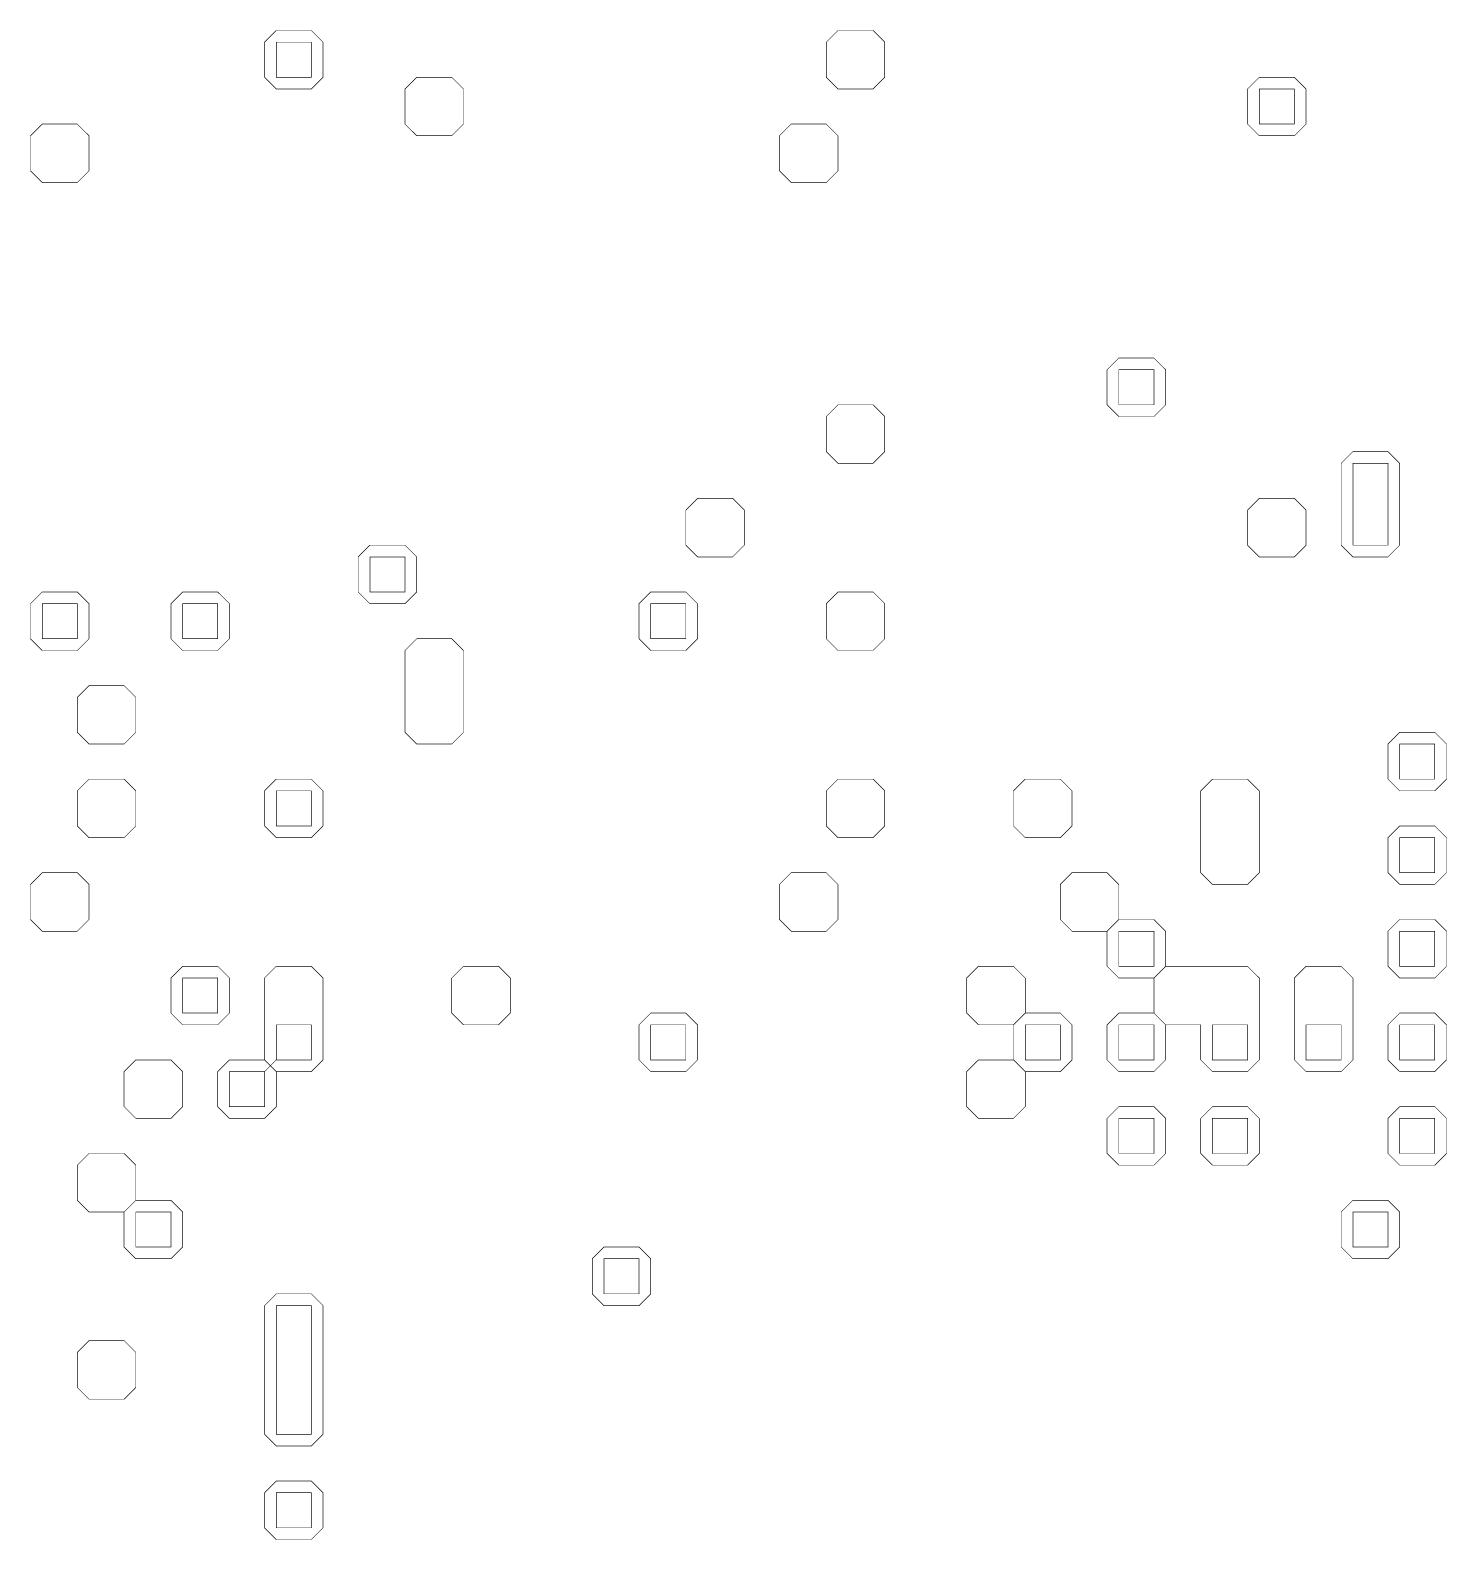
# Model space of a CAD drawing. Header units: metres. Extents: x 0 to 4990, y -4990 to 0.
# Drawn here: x 2490 to 3672, y -3750 to -2490 of the extents above; entities that cross this region are included whole.
import ezdxf

# ---------------------------------------------------------------- set-up
doc = ezdxf.new("R2010")
doc.units = ezdxf.units.M
doc.layers.add('conductor', color=1, linetype='Continuous')
doc.layers.add('substrate', color=5, linetype='Continuous')

msp = doc.modelspace()

# ---------------------------------------------------------------- linework, layer by layer
at = {"layer": 'conductor', "const_width": 0.5}
for points in [[(2685.546875, -2500), (2695.3125, -2490.234375), (2705.078125, -2490.234375), (2714.84375, -2490.234375), (2724.609375, -2490.234375), (2734.375, -2500), (2734.375, -2509.765625), (2734.375, -2519.53125), (2734.375, -2529.296875), (2724.609375, -2539.0625), (2714.84375, -2539.0625), (2705.078125, -2539.0625), (2695.3125, -2539.0625), (2685.546875, -2529.296875), (2685.546875, -2519.53125), (2685.546875, -2509.765625)], [(3154.296875, -2500), (3164.0625, -2490.234375), (3173.828125, -2490.234375), (3183.59375, -2490.234375), (3193.359375, -2490.234375), (3203.125, -2500), (3203.125, -2509.765625), (3203.125, -2519.53125), (3203.125, -2529.296875), (3193.359375, -2539.0625), (3183.59375, -2539.0625), (3173.828125, -2539.0625), (3164.0625, -2539.0625), (3154.296875, -2529.296875), (3154.296875, -2519.53125), (3154.296875, -2509.765625)], [(2802.734375, -2539.0625), (2812.5, -2529.296875), (2822.265625, -2529.296875), (2832.03125, -2529.296875), (2841.796875, -2529.296875), (2851.5625, -2539.0625), (2851.5625, -2548.828125), (2851.5625, -2558.59375), (2851.5625, -2568.359375), (2841.796875, -2578.125), (2832.03125, -2578.125), (2822.265625, -2578.125), (2812.5, -2578.125), (2802.734375, -2568.359375), (2802.734375, -2558.59375), (2802.734375, -2548.828125)], [(3505.859375, -2539.0625), (3515.625, -2529.296875), (3525.390625, -2529.296875), (3535.15625, -2529.296875), (3544.921875, -2529.296875), (3554.6875, -2539.0625), (3554.6875, -2548.828125), (3554.6875, -2558.59375), (3554.6875, -2568.359375), (3544.921875, -2578.125), (3535.15625, -2578.125), (3525.390625, -2578.125), (3515.625, -2578.125), (3505.859375, -2568.359375), (3505.859375, -2558.59375), (3505.859375, -2548.828125)], [(2490.234375, -2578.125), (2500, -2568.359375), (2509.765625, -2568.359375), (2519.53125, -2568.359375), (2529.296875, -2568.359375), (2539.0625, -2578.125), (2539.0625, -2587.890625), (2539.0625, -2597.65625), (2539.0625, -2607.421875), (2529.296875, -2617.1875), (2519.53125, -2617.1875), (2509.765625, -2617.1875), (2500, -2617.1875), (2490.234375, -2607.421875), (2490.234375, -2597.65625), (2490.234375, -2587.890625)], [(3115.234375, -2578.125), (3125, -2568.359375), (3134.765625, -2568.359375), (3144.53125, -2568.359375), (3154.296875, -2568.359375), (3164.0625, -2578.125), (3164.0625, -2587.890625), (3164.0625, -2597.65625), (3164.0625, -2607.421875), (3154.296875, -2617.1875), (3144.53125, -2617.1875), (3134.765625, -2617.1875), (3125, -2617.1875), (3115.234375, -2607.421875), (3115.234375, -2597.65625), (3115.234375, -2587.890625)], [(3388.671875, -2773.4375), (3398.4375, -2763.671875), (3408.203125, -2763.671875), (3417.96875, -2763.671875), (3427.734375, -2763.671875), (3437.5, -2773.4375), (3437.5, -2783.203125), (3437.5, -2792.96875), (3437.5, -2802.734375), (3427.734375, -2812.5), (3417.96875, -2812.5), (3408.203125, -2812.5), (3398.4375, -2812.5), (3388.671875, -2802.734375), (3388.671875, -2792.96875), (3388.671875, -2783.203125)], [(3154.296875, -2812.5), (3164.0625, -2802.734375), (3173.828125, -2802.734375), (3183.59375, -2802.734375), (3193.359375, -2802.734375), (3203.125, -2812.5), (3203.125, -2822.265625), (3203.125, -2832.03125), (3203.125, -2841.796875), (3193.359375, -2851.5625), (3183.59375, -2851.5625), (3173.828125, -2851.5625), (3164.0625, -2851.5625), (3154.296875, -2841.796875), (3154.296875, -2832.03125), (3154.296875, -2822.265625)], [(3583.984375, -2851.5625), (3593.75, -2841.796875), (3603.515625, -2841.796875), (3613.28125, -2841.796875), (3623.046875, -2841.796875), (3632.8125, -2851.5625), (3632.8125, -2861.328125), (3632.8125, -2871.09375), (3632.8125, -2880.859375), (3632.8125, -2890.625), (3632.8125, -2900.390625), (3632.8125, -2910.15625), (3632.8125, -2919.921875), (3623.046875, -2929.6875), (3613.28125, -2929.6875), (3603.515625, -2929.6875), (3593.75, -2929.6875), (3583.984375, -2919.921875), (3583.984375, -2910.15625), (3583.984375, -2900.390625), (3583.984375, -2890.625), (3583.984375, -2880.859375), (3583.984375, -2871.09375), (3583.984375, -2861.328125)], [(3037.109375, -2890.625), (3046.875, -2880.859375), (3056.640625, -2880.859375), (3066.40625, -2880.859375), (3076.171875, -2880.859375), (3085.9375, -2890.625), (3085.9375, -2900.390625), (3085.9375, -2910.15625), (3085.9375, -2919.921875), (3076.171875, -2929.6875), (3066.40625, -2929.6875), (3056.640625, -2929.6875), (3046.875, -2929.6875), (3037.109375, -2919.921875), (3037.109375, -2910.15625), (3037.109375, -2900.390625)], [(3505.859375, -2890.625), (3515.625, -2880.859375), (3525.390625, -2880.859375), (3535.15625, -2880.859375), (3544.921875, -2880.859375), (3554.6875, -2890.625), (3554.6875, -2900.390625), (3554.6875, -2910.15625), (3554.6875, -2919.921875), (3544.921875, -2929.6875), (3535.15625, -2929.6875), (3525.390625, -2929.6875), (3515.625, -2929.6875), (3505.859375, -2919.921875), (3505.859375, -2910.15625), (3505.859375, -2900.390625)], [(2763.671875, -2929.6875), (2773.4375, -2919.921875), (2783.203125, -2919.921875), (2792.96875, -2919.921875), (2802.734375, -2919.921875), (2812.5, -2929.6875), (2812.5, -2939.453125), (2812.5, -2949.21875), (2812.5, -2958.984375), (2802.734375, -2968.75), (2792.96875, -2968.75), (2783.203125, -2968.75), (2773.4375, -2968.75), (2763.671875, -2958.984375), (2763.671875, -2949.21875), (2763.671875, -2939.453125)], [(2490.234375, -2968.75), (2500, -2958.984375), (2509.765625, -2958.984375), (2519.53125, -2958.984375), (2529.296875, -2958.984375), (2539.0625, -2968.75), (2539.0625, -2978.515625), (2539.0625, -2988.28125), (2539.0625, -2998.046875), (2529.296875, -3007.8125), (2519.53125, -3007.8125), (2509.765625, -3007.8125), (2500, -3007.8125), (2490.234375, -2998.046875), (2490.234375, -2988.28125), (2490.234375, -2978.515625)], [(2607.421875, -2968.75), (2617.1875, -2958.984375), (2626.953125, -2958.984375), (2636.71875, -2958.984375), (2646.484375, -2958.984375), (2656.25, -2968.75), (2656.25, -2978.515625), (2656.25, -2988.28125), (2656.25, -2998.046875), (2646.484375, -3007.8125), (2636.71875, -3007.8125), (2626.953125, -3007.8125), (2617.1875, -3007.8125), (2607.421875, -2998.046875), (2607.421875, -2988.28125), (2607.421875, -2978.515625)], [(2998.046875, -2968.75), (3007.8125, -2958.984375), (3017.578125, -2958.984375), (3027.34375, -2958.984375), (3037.109375, -2958.984375), (3046.875, -2968.75), (3046.875, -2978.515625), (3046.875, -2988.28125), (3046.875, -2998.046875), (3037.109375, -3007.8125), (3027.34375, -3007.8125), (3017.578125, -3007.8125), (3007.8125, -3007.8125), (2998.046875, -2998.046875), (2998.046875, -2988.28125), (2998.046875, -2978.515625)], [(3154.296875, -2968.75), (3164.0625, -2958.984375), (3173.828125, -2958.984375), (3183.59375, -2958.984375), (3193.359375, -2958.984375), (3203.125, -2968.75), (3203.125, -2978.515625), (3203.125, -2988.28125), (3203.125, -2998.046875), (3193.359375, -3007.8125), (3183.59375, -3007.8125), (3173.828125, -3007.8125), (3164.0625, -3007.8125), (3154.296875, -2998.046875), (3154.296875, -2988.28125), (3154.296875, -2978.515625)], [(2802.734375, -3007.8125), (2812.5, -2998.046875), (2822.265625, -2998.046875), (2832.03125, -2998.046875), (2841.796875, -2998.046875), (2851.5625, -3007.8125), (2851.5625, -3017.578125), (2851.5625, -3027.34375), (2851.5625, -3037.109375), (2851.5625, -3046.875), (2851.5625, -3056.640625), (2851.5625, -3066.40625), (2851.5625, -3076.171875), (2841.796875, -3085.9375), (2832.03125, -3085.9375), (2822.265625, -3085.9375), (2812.5, -3085.9375), (2802.734375, -3076.171875), (2802.734375, -3066.40625), (2802.734375, -3056.640625), (2802.734375, -3046.875), (2802.734375, -3037.109375), (2802.734375, -3027.34375), (2802.734375, -3017.578125)], [(2529.296875, -3046.875), (2539.0625, -3037.109375), (2548.828125, -3037.109375), (2558.59375, -3037.109375), (2568.359375, -3037.109375), (2578.125, -3046.875), (2578.125, -3056.640625), (2578.125, -3066.40625), (2578.125, -3076.171875), (2568.359375, -3085.9375), (2558.59375, -3085.9375), (2548.828125, -3085.9375), (2539.0625, -3085.9375), (2529.296875, -3076.171875), (2529.296875, -3066.40625), (2529.296875, -3056.640625)], [(3623.046875, -3085.9375), (3632.8125, -3076.171875), (3642.578125, -3076.171875), (3652.34375, -3076.171875), (3662.109375, -3076.171875), (3671.875, -3085.9375), (3671.875, -3095.703125), (3671.875, -3105.46875), (3671.875, -3115.234375), (3662.109375, -3125), (3652.34375, -3125), (3642.578125, -3125), (3632.8125, -3125), (3623.046875, -3115.234375), (3623.046875, -3105.46875), (3623.046875, -3095.703125)], [(2529.296875, -3125), (2539.0625, -3115.234375), (2548.828125, -3115.234375), (2558.59375, -3115.234375), (2568.359375, -3115.234375), (2578.125, -3125), (2578.125, -3134.765625), (2578.125, -3144.53125), (2578.125, -3154.296875), (2568.359375, -3164.0625), (2558.59375, -3164.0625), (2548.828125, -3164.0625), (2539.0625, -3164.0625), (2529.296875, -3154.296875), (2529.296875, -3144.53125), (2529.296875, -3134.765625)], [(2685.546875, -3125), (2695.3125, -3115.234375), (2705.078125, -3115.234375), (2714.84375, -3115.234375), (2724.609375, -3115.234375), (2734.375, -3125), (2734.375, -3134.765625), (2734.375, -3144.53125), (2734.375, -3154.296875), (2724.609375, -3164.0625), (2714.84375, -3164.0625), (2705.078125, -3164.0625), (2695.3125, -3164.0625), (2685.546875, -3154.296875), (2685.546875, -3144.53125), (2685.546875, -3134.765625)], [(3154.296875, -3125), (3164.0625, -3115.234375), (3173.828125, -3115.234375), (3183.59375, -3115.234375), (3193.359375, -3115.234375), (3203.125, -3125), (3203.125, -3134.765625), (3203.125, -3144.53125), (3203.125, -3154.296875), (3193.359375, -3164.0625), (3183.59375, -3164.0625), (3173.828125, -3164.0625), (3164.0625, -3164.0625), (3154.296875, -3154.296875), (3154.296875, -3144.53125), (3154.296875, -3134.765625)], [(3310.546875, -3125), (3320.3125, -3115.234375), (3330.078125, -3115.234375), (3339.84375, -3115.234375), (3349.609375, -3115.234375), (3359.375, -3125), (3359.375, -3134.765625), (3359.375, -3144.53125), (3359.375, -3154.296875), (3349.609375, -3164.0625), (3339.84375, -3164.0625), (3330.078125, -3164.0625), (3320.3125, -3164.0625), (3310.546875, -3154.296875), (3310.546875, -3144.53125), (3310.546875, -3134.765625)], [(3466.796875, -3125), (3476.5625, -3115.234375), (3486.328125, -3115.234375), (3496.09375, -3115.234375), (3505.859375, -3115.234375), (3515.625, -3125), (3515.625, -3134.765625), (3515.625, -3144.53125), (3515.625, -3154.296875), (3515.625, -3164.0625), (3515.625, -3173.828125), (3515.625, -3183.59375), (3515.625, -3193.359375), (3505.859375, -3203.125), (3496.09375, -3203.125), (3486.328125, -3203.125), (3476.5625, -3203.125), (3466.796875, -3193.359375), (3466.796875, -3183.59375), (3466.796875, -3173.828125), (3466.796875, -3164.0625), (3466.796875, -3154.296875), (3466.796875, -3144.53125), (3466.796875, -3134.765625)], [(3623.046875, -3164.0625), (3632.8125, -3154.296875), (3642.578125, -3154.296875), (3652.34375, -3154.296875), (3662.109375, -3154.296875), (3671.875, -3164.0625), (3671.875, -3173.828125), (3671.875, -3183.59375), (3671.875, -3193.359375), (3662.109375, -3203.125), (3652.34375, -3203.125), (3642.578125, -3203.125), (3632.8125, -3203.125), (3623.046875, -3193.359375), (3623.046875, -3183.59375), (3623.046875, -3173.828125)], [(2490.234375, -3203.125), (2500, -3193.359375), (2509.765625, -3193.359375), (2519.53125, -3193.359375), (2529.296875, -3193.359375), (2539.0625, -3203.125), (2539.0625, -3212.890625), (2539.0625, -3222.65625), (2539.0625, -3232.421875), (2529.296875, -3242.1875), (2519.53125, -3242.1875), (2509.765625, -3242.1875), (2500, -3242.1875), (2490.234375, -3232.421875), (2490.234375, -3222.65625), (2490.234375, -3212.890625)], [(3115.234375, -3203.125), (3125, -3193.359375), (3134.765625, -3193.359375), (3144.53125, -3193.359375), (3154.296875, -3193.359375), (3164.0625, -3203.125), (3164.0625, -3212.890625), (3164.0625, -3222.65625), (3164.0625, -3232.421875), (3154.296875, -3242.1875), (3144.53125, -3242.1875), (3134.765625, -3242.1875), (3125, -3242.1875), (3115.234375, -3232.421875), (3115.234375, -3222.65625), (3115.234375, -3212.890625)], [(3349.609375, -3203.125), (3359.375, -3193.359375), (3369.140625, -3193.359375), (3378.90625, -3193.359375), (3388.671875, -3193.359375), (3398.4375, -3203.125), (3398.4375, -3212.890625), (3398.4375, -3222.65625), (3398.4375, -3232.421875), (3388.671875, -3242.1875), (3378.90625, -3242.1875), (3369.140625, -3242.1875), (3359.375, -3242.1875), (3349.609375, -3232.421875), (3349.609375, -3222.65625), (3349.609375, -3212.890625)], [(3388.671875, -3242.1875), (3398.4375, -3232.421875), (3408.203125, -3232.421875), (3417.96875, -3232.421875), (3427.734375, -3232.421875), (3437.5, -3242.1875), (3437.5, -3251.953125), (3437.5, -3261.71875), (3437.5, -3271.484375), (3427.734375, -3281.25), (3417.96875, -3281.25), (3408.203125, -3281.25), (3398.4375, -3281.25), (3388.671875, -3271.484375), (3388.671875, -3261.71875), (3388.671875, -3251.953125)], [(3623.046875, -3242.1875), (3632.8125, -3232.421875), (3642.578125, -3232.421875), (3652.34375, -3232.421875), (3662.109375, -3232.421875), (3671.875, -3242.1875), (3671.875, -3251.953125), (3671.875, -3261.71875), (3671.875, -3271.484375), (3662.109375, -3281.25), (3652.34375, -3281.25), (3642.578125, -3281.25), (3632.8125, -3281.25), (3623.046875, -3271.484375), (3623.046875, -3261.71875), (3623.046875, -3251.953125)], [(2607.421875, -3281.25), (2617.1875, -3271.484375), (2626.953125, -3271.484375), (2636.71875, -3271.484375), (2646.484375, -3271.484375), (2656.25, -3281.25), (2656.25, -3291.015625), (2656.25, -3300.78125), (2656.25, -3310.546875), (2646.484375, -3320.3125), (2636.71875, -3320.3125), (2626.953125, -3320.3125), (2617.1875, -3320.3125), (2607.421875, -3310.546875), (2607.421875, -3300.78125), (2607.421875, -3291.015625)], [(2685.546875, -3281.25), (2695.3125, -3271.484375), (2705.078125, -3271.484375), (2714.84375, -3271.484375), (2724.609375, -3271.484375), (2734.375, -3281.25), (2734.375, -3291.015625), (2734.375, -3300.78125), (2734.375, -3310.546875), (2734.375, -3320.3125), (2734.375, -3330.078125), (2734.375, -3339.84375), (2734.375, -3349.609375), (2724.609375, -3359.375), (2714.84375, -3359.375), (2705.078125, -3359.375), (2695.3125, -3359.375), (2685.546875, -3349.609375), (2685.546875, -3339.84375), (2685.546875, -3330.078125), (2685.546875, -3320.3125), (2685.546875, -3310.546875), (2685.546875, -3300.78125), (2685.546875, -3291.015625)], [(2841.796875, -3281.25), (2851.5625, -3271.484375), (2861.328125, -3271.484375), (2871.09375, -3271.484375), (2880.859375, -3271.484375), (2890.625, -3281.25), (2890.625, -3291.015625), (2890.625, -3300.78125), (2890.625, -3310.546875), (2880.859375, -3320.3125), (2871.09375, -3320.3125), (2861.328125, -3320.3125), (2851.5625, -3320.3125), (2841.796875, -3310.546875), (2841.796875, -3300.78125), (2841.796875, -3291.015625)], [(3271.484375, -3281.25), (3281.25, -3271.484375), (3291.015625, -3271.484375), (3300.78125, -3271.484375), (3310.546875, -3271.484375), (3320.3125, -3281.25), (3320.3125, -3291.015625), (3320.3125, -3300.78125), (3320.3125, -3310.546875), (3310.546875, -3320.3125), (3300.78125, -3320.3125), (3291.015625, -3320.3125), (3281.25, -3320.3125), (3271.484375, -3310.546875), (3271.484375, -3300.78125), (3271.484375, -3291.015625)], [(3427.734375, -3281.25), (3437.5, -3271.484375), (3447.265625, -3271.484375), (3457.03125, -3271.484375), (3466.796875, -3271.484375), (3476.5625, -3271.484375), (3486.328125, -3271.484375), (3496.09375, -3271.484375), (3505.859375, -3271.484375), (3515.625, -3281.25), (3515.625, -3291.015625), (3515.625, -3300.78125), (3515.625, -3310.546875), (3515.625, -3320.3125), (3515.625, -3330.078125), (3515.625, -3339.84375), (3515.625, -3349.609375), (3505.859375, -3359.375), (3496.09375, -3359.375), (3486.328125, -3359.375), (3476.5625, -3359.375), (3466.796875, -3349.609375), (3466.796875, -3339.84375), (3466.796875, -3330.078125), (3466.796875, -3320.3125), (3457.03125, -3320.3125), (3447.265625, -3320.3125), (3437.5, -3320.3125), (3427.734375, -3310.546875), (3427.734375, -3300.78125), (3427.734375, -3291.015625)], [(3544.921875, -3281.25), (3554.6875, -3271.484375), (3564.453125, -3271.484375), (3574.21875, -3271.484375), (3583.984375, -3271.484375), (3593.75, -3281.25), (3593.75, -3291.015625), (3593.75, -3300.78125), (3593.75, -3310.546875), (3593.75, -3320.3125), (3593.75, -3330.078125), (3593.75, -3339.84375), (3593.75, -3349.609375), (3583.984375, -3359.375), (3574.21875, -3359.375), (3564.453125, -3359.375), (3554.6875, -3359.375), (3544.921875, -3349.609375), (3544.921875, -3339.84375), (3544.921875, -3330.078125), (3544.921875, -3320.3125), (3544.921875, -3310.546875), (3544.921875, -3300.78125), (3544.921875, -3291.015625)], [(2998.046875, -3320.3125), (3007.8125, -3310.546875), (3017.578125, -3310.546875), (3027.34375, -3310.546875), (3037.109375, -3310.546875), (3046.875, -3320.3125), (3046.875, -3330.078125), (3046.875, -3339.84375), (3046.875, -3349.609375), (3037.109375, -3359.375), (3027.34375, -3359.375), (3017.578125, -3359.375), (3007.8125, -3359.375), (2998.046875, -3349.609375), (2998.046875, -3339.84375), (2998.046875, -3330.078125)], [(3310.546875, -3320.3125), (3320.3125, -3310.546875), (3330.078125, -3310.546875), (3339.84375, -3310.546875), (3349.609375, -3310.546875), (3359.375, -3320.3125), (3359.375, -3330.078125), (3359.375, -3339.84375), (3359.375, -3349.609375), (3349.609375, -3359.375), (3339.84375, -3359.375), (3330.078125, -3359.375), (3320.3125, -3359.375), (3310.546875, -3349.609375), (3310.546875, -3339.84375), (3310.546875, -3330.078125)], [(3388.671875, -3320.3125), (3398.4375, -3310.546875), (3408.203125, -3310.546875), (3417.96875, -3310.546875), (3427.734375, -3310.546875), (3437.5, -3320.3125), (3437.5, -3330.078125), (3437.5, -3339.84375), (3437.5, -3349.609375), (3427.734375, -3359.375), (3417.96875, -3359.375), (3408.203125, -3359.375), (3398.4375, -3359.375), (3388.671875, -3349.609375), (3388.671875, -3339.84375), (3388.671875, -3330.078125)], [(3623.046875, -3320.3125), (3632.8125, -3310.546875), (3642.578125, -3310.546875), (3652.34375, -3310.546875), (3662.109375, -3310.546875), (3671.875, -3320.3125), (3671.875, -3330.078125), (3671.875, -3339.84375), (3671.875, -3349.609375), (3662.109375, -3359.375), (3652.34375, -3359.375), (3642.578125, -3359.375), (3632.8125, -3359.375), (3623.046875, -3349.609375), (3623.046875, -3339.84375), (3623.046875, -3330.078125)], [(2568.359375, -3359.375), (2578.125, -3349.609375), (2587.890625, -3349.609375), (2597.65625, -3349.609375), (2607.421875, -3349.609375), (2617.1875, -3359.375), (2617.1875, -3369.140625), (2617.1875, -3378.90625), (2617.1875, -3388.671875), (2607.421875, -3398.4375), (2597.65625, -3398.4375), (2587.890625, -3398.4375), (2578.125, -3398.4375), (2568.359375, -3388.671875), (2568.359375, -3378.90625), (2568.359375, -3369.140625)], [(2646.484375, -3359.375), (2656.25, -3349.609375), (2666.015625, -3349.609375), (2675.78125, -3349.609375), (2685.546875, -3349.609375), (2695.3125, -3359.375), (2695.3125, -3369.140625), (2695.3125, -3378.90625), (2695.3125, -3388.671875), (2685.546875, -3398.4375), (2675.78125, -3398.4375), (2666.015625, -3398.4375), (2656.25, -3398.4375), (2646.484375, -3388.671875), (2646.484375, -3378.90625), (2646.484375, -3369.140625)], [(3271.484375, -3359.375), (3281.25, -3349.609375), (3291.015625, -3349.609375), (3300.78125, -3349.609375), (3310.546875, -3349.609375), (3320.3125, -3359.375), (3320.3125, -3369.140625), (3320.3125, -3378.90625), (3320.3125, -3388.671875), (3310.546875, -3398.4375), (3300.78125, -3398.4375), (3291.015625, -3398.4375), (3281.25, -3398.4375), (3271.484375, -3388.671875), (3271.484375, -3378.90625), (3271.484375, -3369.140625)], [(3388.671875, -3398.4375), (3398.4375, -3388.671875), (3408.203125, -3388.671875), (3417.96875, -3388.671875), (3427.734375, -3388.671875), (3437.5, -3398.4375), (3437.5, -3408.203125), (3437.5, -3417.96875), (3437.5, -3427.734375), (3427.734375, -3437.5), (3417.96875, -3437.5), (3408.203125, -3437.5), (3398.4375, -3437.5), (3388.671875, -3427.734375), (3388.671875, -3417.96875), (3388.671875, -3408.203125)], [(3466.796875, -3398.4375), (3476.5625, -3388.671875), (3486.328125, -3388.671875), (3496.09375, -3388.671875), (3505.859375, -3388.671875), (3515.625, -3398.4375), (3515.625, -3408.203125), (3515.625, -3417.96875), (3515.625, -3427.734375), (3505.859375, -3437.5), (3496.09375, -3437.5), (3486.328125, -3437.5), (3476.5625, -3437.5), (3466.796875, -3427.734375), (3466.796875, -3417.96875), (3466.796875, -3408.203125)], [(3623.046875, -3398.4375), (3632.8125, -3388.671875), (3642.578125, -3388.671875), (3652.34375, -3388.671875), (3662.109375, -3388.671875), (3671.875, -3398.4375), (3671.875, -3408.203125), (3671.875, -3417.96875), (3671.875, -3427.734375), (3662.109375, -3437.5), (3652.34375, -3437.5), (3642.578125, -3437.5), (3632.8125, -3437.5), (3623.046875, -3427.734375), (3623.046875, -3417.96875), (3623.046875, -3408.203125)], [(2529.296875, -3437.5), (2539.0625, -3427.734375), (2548.828125, -3427.734375), (2558.59375, -3427.734375), (2568.359375, -3427.734375), (2578.125, -3437.5), (2578.125, -3447.265625), (2578.125, -3457.03125), (2578.125, -3466.796875), (2568.359375, -3476.5625), (2558.59375, -3476.5625), (2548.828125, -3476.5625), (2539.0625, -3476.5625), (2529.296875, -3466.796875), (2529.296875, -3457.03125), (2529.296875, -3447.265625)], [(2568.359375, -3476.5625), (2578.125, -3466.796875), (2587.890625, -3466.796875), (2597.65625, -3466.796875), (2607.421875, -3466.796875), (2617.1875, -3476.5625), (2617.1875, -3486.328125), (2617.1875, -3496.09375), (2617.1875, -3505.859375), (2607.421875, -3515.625), (2597.65625, -3515.625), (2587.890625, -3515.625), (2578.125, -3515.625), (2568.359375, -3505.859375), (2568.359375, -3496.09375), (2568.359375, -3486.328125)], [(3583.984375, -3476.5625), (3593.75, -3466.796875), (3603.515625, -3466.796875), (3613.28125, -3466.796875), (3623.046875, -3466.796875), (3632.8125, -3476.5625), (3632.8125, -3486.328125), (3632.8125, -3496.09375), (3632.8125, -3505.859375), (3623.046875, -3515.625), (3613.28125, -3515.625), (3603.515625, -3515.625), (3593.75, -3515.625), (3583.984375, -3505.859375), (3583.984375, -3496.09375), (3583.984375, -3486.328125)], [(2958.984375, -3515.625), (2968.75, -3505.859375), (2978.515625, -3505.859375), (2988.28125, -3505.859375), (2998.046875, -3505.859375), (3007.8125, -3515.625), (3007.8125, -3525.390625), (3007.8125, -3535.15625), (3007.8125, -3544.921875), (2998.046875, -3554.6875), (2988.28125, -3554.6875), (2978.515625, -3554.6875), (2968.75, -3554.6875), (2958.984375, -3544.921875), (2958.984375, -3535.15625), (2958.984375, -3525.390625)], [(2685.546875, -3554.6875), (2695.3125, -3544.921875), (2705.078125, -3544.921875), (2714.84375, -3544.921875), (2724.609375, -3544.921875), (2734.375, -3554.6875), (2734.375, -3564.453125), (2734.375, -3574.21875), (2734.375, -3583.984375), (2734.375, -3593.75), (2734.375, -3603.515625), (2734.375, -3613.28125), (2734.375, -3623.046875), (2734.375, -3632.8125), (2734.375, -3642.578125), (2734.375, -3652.34375), (2734.375, -3662.109375), (2724.609375, -3671.875), (2714.84375, -3671.875), (2705.078125, -3671.875), (2695.3125, -3671.875), (2685.546875, -3662.109375), (2685.546875, -3652.34375), (2685.546875, -3642.578125), (2685.546875, -3632.8125), (2685.546875, -3623.046875), (2685.546875, -3613.28125), (2685.546875, -3603.515625), (2685.546875, -3593.75), (2685.546875, -3583.984375), (2685.546875, -3574.21875), (2685.546875, -3564.453125)], [(2529.296875, -3593.75), (2539.0625, -3583.984375), (2548.828125, -3583.984375), (2558.59375, -3583.984375), (2568.359375, -3583.984375), (2578.125, -3593.75), (2578.125, -3603.515625), (2578.125, -3613.28125), (2578.125, -3623.046875), (2568.359375, -3632.8125), (2558.59375, -3632.8125), (2548.828125, -3632.8125), (2539.0625, -3632.8125), (2529.296875, -3623.046875), (2529.296875, -3613.28125), (2529.296875, -3603.515625)], [(2685.546875, -3710.9375), (2695.3125, -3701.171875), (2705.078125, -3701.171875), (2714.84375, -3701.171875), (2724.609375, -3701.171875), (2734.375, -3710.9375), (2734.375, -3720.703125), (2734.375, -3730.46875), (2734.375, -3740.234375), (2724.609375, -3750), (2714.84375, -3750), (2705.078125, -3750), (2695.3125, -3750), (2685.546875, -3740.234375), (2685.546875, -3730.46875), (2685.546875, -3720.703125)]]:
    msp.add_lwpolyline(points, close=True, dxfattribs=at)
at = {"layer": 'substrate', "const_width": 0.5}
for points in [[(2695.3125, -2500), (2695.3125, -2509.765625), (2695.3125, -2519.53125), (2695.3125, -2529.296875), (2705.078125, -2529.296875), (2714.84375, -2529.296875), (2724.609375, -2529.296875), (2724.609375, -2519.53125), (2724.609375, -2509.765625), (2724.609375, -2500), (2714.84375, -2500), (2705.078125, -2500)], [(3515.625, -2539.0625), (3515.625, -2548.828125), (3515.625, -2558.59375), (3515.625, -2568.359375), (3525.390625, -2568.359375), (3535.15625, -2568.359375), (3544.921875, -2568.359375), (3544.921875, -2558.59375), (3544.921875, -2548.828125), (3544.921875, -2539.0625), (3535.15625, -2539.0625), (3525.390625, -2539.0625)], [(3398.4375, -2773.4375), (3398.4375, -2783.203125), (3398.4375, -2792.96875), (3398.4375, -2802.734375), (3408.203125, -2802.734375), (3417.96875, -2802.734375), (3427.734375, -2802.734375), (3427.734375, -2792.96875), (3427.734375, -2783.203125), (3427.734375, -2773.4375), (3417.96875, -2773.4375), (3408.203125, -2773.4375)], [(3593.75, -2851.5625), (3593.75, -2861.328125), (3593.75, -2871.09375), (3593.75, -2880.859375), (3593.75, -2890.625), (3593.75, -2900.390625), (3593.75, -2910.15625), (3593.75, -2919.921875), (3603.515625, -2919.921875), (3613.28125, -2919.921875), (3623.046875, -2919.921875), (3623.046875, -2910.15625), (3623.046875, -2900.390625), (3623.046875, -2890.625), (3623.046875, -2880.859375), (3623.046875, -2871.09375), (3623.046875, -2861.328125), (3623.046875, -2851.5625), (3613.28125, -2851.5625), (3603.515625, -2851.5625)], [(2773.4375, -2929.6875), (2773.4375, -2939.453125), (2773.4375, -2949.21875), (2773.4375, -2958.984375), (2783.203125, -2958.984375), (2792.96875, -2958.984375), (2802.734375, -2958.984375), (2802.734375, -2949.21875), (2802.734375, -2939.453125), (2802.734375, -2929.6875), (2792.96875, -2929.6875), (2783.203125, -2929.6875)], [(2500, -2968.75), (2500, -2978.515625), (2500, -2988.28125), (2500, -2998.046875), (2509.765625, -2998.046875), (2519.53125, -2998.046875), (2529.296875, -2998.046875), (2529.296875, -2988.28125), (2529.296875, -2978.515625), (2529.296875, -2968.75), (2519.53125, -2968.75), (2509.765625, -2968.75)], [(2617.1875, -2968.75), (2617.1875, -2978.515625), (2617.1875, -2988.28125), (2617.1875, -2998.046875), (2626.953125, -2998.046875), (2636.71875, -2998.046875), (2646.484375, -2998.046875), (2646.484375, -2988.28125), (2646.484375, -2978.515625), (2646.484375, -2968.75), (2636.71875, -2968.75), (2626.953125, -2968.75)], [(3007.8125, -2968.75), (3007.8125, -2978.515625), (3007.8125, -2988.28125), (3007.8125, -2998.046875), (3017.578125, -2998.046875), (3027.34375, -2998.046875), (3037.109375, -2998.046875), (3037.109375, -2988.28125), (3037.109375, -2978.515625), (3037.109375, -2968.75), (3027.34375, -2968.75), (3017.578125, -2968.75)], [(3632.8125, -3085.9375), (3632.8125, -3095.703125), (3632.8125, -3105.46875), (3632.8125, -3115.234375), (3642.578125, -3115.234375), (3652.34375, -3115.234375), (3662.109375, -3115.234375), (3662.109375, -3105.46875), (3662.109375, -3095.703125), (3662.109375, -3085.9375), (3652.34375, -3085.9375), (3642.578125, -3085.9375)], [(2695.3125, -3125), (2695.3125, -3134.765625), (2695.3125, -3144.53125), (2695.3125, -3154.296875), (2705.078125, -3154.296875), (2714.84375, -3154.296875), (2724.609375, -3154.296875), (2724.609375, -3144.53125), (2724.609375, -3134.765625), (2724.609375, -3125), (2714.84375, -3125), (2705.078125, -3125)], [(3632.8125, -3164.0625), (3632.8125, -3173.828125), (3632.8125, -3183.59375), (3632.8125, -3193.359375), (3642.578125, -3193.359375), (3652.34375, -3193.359375), (3662.109375, -3193.359375), (3662.109375, -3183.59375), (3662.109375, -3173.828125), (3662.109375, -3164.0625), (3652.34375, -3164.0625), (3642.578125, -3164.0625)], [(3398.4375, -3242.1875), (3398.4375, -3251.953125), (3398.4375, -3261.71875), (3398.4375, -3271.484375), (3408.203125, -3271.484375), (3417.96875, -3271.484375), (3427.734375, -3271.484375), (3427.734375, -3261.71875), (3427.734375, -3251.953125), (3427.734375, -3242.1875), (3417.96875, -3242.1875), (3408.203125, -3242.1875)], [(3632.8125, -3242.1875), (3632.8125, -3251.953125), (3632.8125, -3261.71875), (3632.8125, -3271.484375), (3642.578125, -3271.484375), (3652.34375, -3271.484375), (3662.109375, -3271.484375), (3662.109375, -3261.71875), (3662.109375, -3251.953125), (3662.109375, -3242.1875), (3652.34375, -3242.1875), (3642.578125, -3242.1875)], [(2617.1875, -3281.25), (2617.1875, -3291.015625), (2617.1875, -3300.78125), (2617.1875, -3310.546875), (2626.953125, -3310.546875), (2636.71875, -3310.546875), (2646.484375, -3310.546875), (2646.484375, -3300.78125), (2646.484375, -3291.015625), (2646.484375, -3281.25), (2636.71875, -3281.25), (2626.953125, -3281.25)], [(2695.3125, -3320.3125), (2695.3125, -3330.078125), (2695.3125, -3339.84375), (2695.3125, -3349.609375), (2685.546875, -3359.375), (2675.78125, -3359.375), (2666.015625, -3359.375), (2656.25, -3359.375), (2656.25, -3369.140625), (2656.25, -3378.90625), (2656.25, -3388.671875), (2666.015625, -3388.671875), (2675.78125, -3388.671875), (2685.546875, -3388.671875), (2685.546875, -3378.90625), (2685.546875, -3369.140625), (2685.546875, -3359.375), (2695.3125, -3349.609375), (2705.078125, -3349.609375), (2714.84375, -3349.609375), (2724.609375, -3349.609375), (2724.609375, -3339.84375), (2724.609375, -3330.078125), (2724.609375, -3320.3125), (2714.84375, -3320.3125), (2705.078125, -3320.3125)], [(3007.8125, -3320.3125), (3007.8125, -3330.078125), (3007.8125, -3339.84375), (3007.8125, -3349.609375), (3017.578125, -3349.609375), (3027.34375, -3349.609375), (3037.109375, -3349.609375), (3037.109375, -3339.84375), (3037.109375, -3330.078125), (3037.109375, -3320.3125), (3027.34375, -3320.3125), (3017.578125, -3320.3125)], [(3320.3125, -3320.3125), (3320.3125, -3330.078125), (3320.3125, -3339.84375), (3320.3125, -3349.609375), (3330.078125, -3349.609375), (3339.84375, -3349.609375), (3349.609375, -3349.609375), (3349.609375, -3339.84375), (3349.609375, -3330.078125), (3349.609375, -3320.3125), (3339.84375, -3320.3125), (3330.078125, -3320.3125)], [(3398.4375, -3320.3125), (3398.4375, -3330.078125), (3398.4375, -3339.84375), (3398.4375, -3349.609375), (3408.203125, -3349.609375), (3417.96875, -3349.609375), (3427.734375, -3349.609375), (3427.734375, -3339.84375), (3427.734375, -3330.078125), (3427.734375, -3320.3125), (3417.96875, -3320.3125), (3408.203125, -3320.3125)], [(3476.5625, -3320.3125), (3476.5625, -3330.078125), (3476.5625, -3339.84375), (3476.5625, -3349.609375), (3486.328125, -3349.609375), (3496.09375, -3349.609375), (3505.859375, -3349.609375), (3505.859375, -3339.84375), (3505.859375, -3330.078125), (3505.859375, -3320.3125), (3496.09375, -3320.3125), (3486.328125, -3320.3125)], [(3554.6875, -3320.3125), (3554.6875, -3330.078125), (3554.6875, -3339.84375), (3554.6875, -3349.609375), (3564.453125, -3349.609375), (3574.21875, -3349.609375), (3583.984375, -3349.609375), (3583.984375, -3339.84375), (3583.984375, -3330.078125), (3583.984375, -3320.3125), (3574.21875, -3320.3125), (3564.453125, -3320.3125)], [(3632.8125, -3320.3125), (3632.8125, -3330.078125), (3632.8125, -3339.84375), (3632.8125, -3349.609375), (3642.578125, -3349.609375), (3652.34375, -3349.609375), (3662.109375, -3349.609375), (3662.109375, -3339.84375), (3662.109375, -3330.078125), (3662.109375, -3320.3125), (3652.34375, -3320.3125), (3642.578125, -3320.3125)], [(3398.4375, -3398.4375), (3398.4375, -3408.203125), (3398.4375, -3417.96875), (3398.4375, -3427.734375), (3408.203125, -3427.734375), (3417.96875, -3427.734375), (3427.734375, -3427.734375), (3427.734375, -3417.96875), (3427.734375, -3408.203125), (3427.734375, -3398.4375), (3417.96875, -3398.4375), (3408.203125, -3398.4375)], [(3476.5625, -3398.4375), (3476.5625, -3408.203125), (3476.5625, -3417.96875), (3476.5625, -3427.734375), (3486.328125, -3427.734375), (3496.09375, -3427.734375), (3505.859375, -3427.734375), (3505.859375, -3417.96875), (3505.859375, -3408.203125), (3505.859375, -3398.4375), (3496.09375, -3398.4375), (3486.328125, -3398.4375)], [(3632.8125, -3398.4375), (3632.8125, -3408.203125), (3632.8125, -3417.96875), (3632.8125, -3427.734375), (3642.578125, -3427.734375), (3652.34375, -3427.734375), (3662.109375, -3427.734375), (3662.109375, -3417.96875), (3662.109375, -3408.203125), (3662.109375, -3398.4375), (3652.34375, -3398.4375), (3642.578125, -3398.4375)], [(2578.125, -3476.5625), (2578.125, -3486.328125), (2578.125, -3496.09375), (2578.125, -3505.859375), (2587.890625, -3505.859375), (2597.65625, -3505.859375), (2607.421875, -3505.859375), (2607.421875, -3496.09375), (2607.421875, -3486.328125), (2607.421875, -3476.5625), (2597.65625, -3476.5625), (2587.890625, -3476.5625)], [(3593.75, -3476.5625), (3593.75, -3486.328125), (3593.75, -3496.09375), (3593.75, -3505.859375), (3603.515625, -3505.859375), (3613.28125, -3505.859375), (3623.046875, -3505.859375), (3623.046875, -3496.09375), (3623.046875, -3486.328125), (3623.046875, -3476.5625), (3613.28125, -3476.5625), (3603.515625, -3476.5625)], [(2968.75, -3515.625), (2968.75, -3525.390625), (2968.75, -3535.15625), (2968.75, -3544.921875), (2978.515625, -3544.921875), (2988.28125, -3544.921875), (2998.046875, -3544.921875), (2998.046875, -3535.15625), (2998.046875, -3525.390625), (2998.046875, -3515.625), (2988.28125, -3515.625), (2978.515625, -3515.625)], [(2695.3125, -3554.6875), (2695.3125, -3564.453125), (2695.3125, -3574.21875), (2695.3125, -3583.984375), (2695.3125, -3593.75), (2695.3125, -3603.515625), (2695.3125, -3613.28125), (2695.3125, -3623.046875), (2695.3125, -3632.8125), (2695.3125, -3642.578125), (2695.3125, -3652.34375), (2695.3125, -3662.109375), (2705.078125, -3662.109375), (2714.84375, -3662.109375), (2724.609375, -3662.109375), (2724.609375, -3652.34375), (2724.609375, -3642.578125), (2724.609375, -3632.8125), (2724.609375, -3623.046875), (2724.609375, -3613.28125), (2724.609375, -3603.515625), (2724.609375, -3593.75), (2724.609375, -3583.984375), (2724.609375, -3574.21875), (2724.609375, -3564.453125), (2724.609375, -3554.6875), (2714.84375, -3554.6875), (2705.078125, -3554.6875)], [(2695.3125, -3710.9375), (2695.3125, -3720.703125), (2695.3125, -3730.46875), (2695.3125, -3740.234375), (2705.078125, -3740.234375), (2714.84375, -3740.234375), (2724.609375, -3740.234375), (2724.609375, -3730.46875), (2724.609375, -3720.703125), (2724.609375, -3710.9375), (2714.84375, -3710.9375), (2705.078125, -3710.9375)]]:
    msp.add_lwpolyline(points, close=True, dxfattribs=at)

doc.saveas('drawing.dxf')
